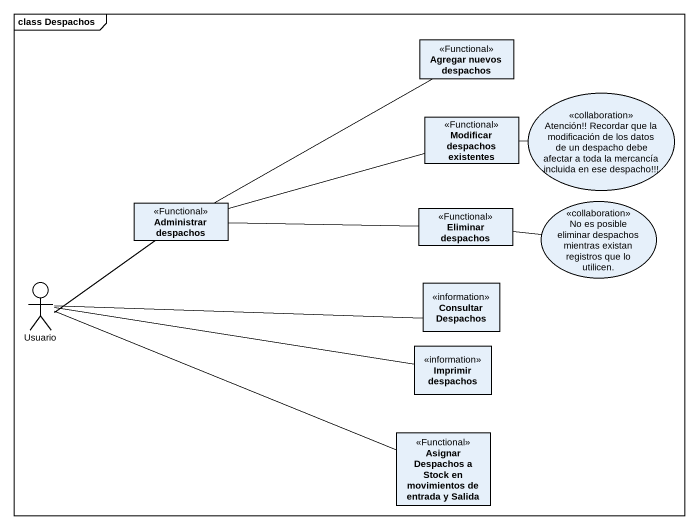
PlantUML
@startuml
mainframe class Despachos
allowmixing
hide circle
hide empty members
class "Agregar nuevos despachos" as Agregar_nuevos_despachos <<Functional>>
usecase "Atención!! Recordar que la modificación de los datos de un despacho debe afectar a toda la mercancía incluida en ese despacho!!!" as Atención_Recordar_que_la <<collaboration>>
class "Modificar despachos existentes" as Modificar_despachos <<Functional>>
class "Administrar despachos" as Administrar_despachos <<Functional>>
class "Eliminar despachos" as Eliminar_despachos <<Functional>>
usecase "No es posible eliminar despachos mientras existan registros que lo utilicen." as No_es_posible_eliminar <<collaboration>>
actor Usuario
class "Consultar Despachos" as Consultar_Despachos <<information>>
class "Imprimir despachos" as Imprimir_despachos <<information>>
class "Asignar Despachos a Stock en movimientos de entrada y Salida" as Asignar_Despachos_a_Stock <<Functional>>
Modificar_despachos -right- Atención_Recordar_que_la
Administrar_despachos -right- Agregar_nuevos_despachos
Administrar_despachos -right- Modificar_despachos
Administrar_despachos -right- Eliminar_despachos
Eliminar_despachos -right- No_es_posible_eliminar
Usuario -up- Administrar_despachos
Usuario -right- Consultar_Despachos
Usuario -right- Imprimir_despachos
Usuario -right- Asignar_Despachos_a_Stock
@enduml
